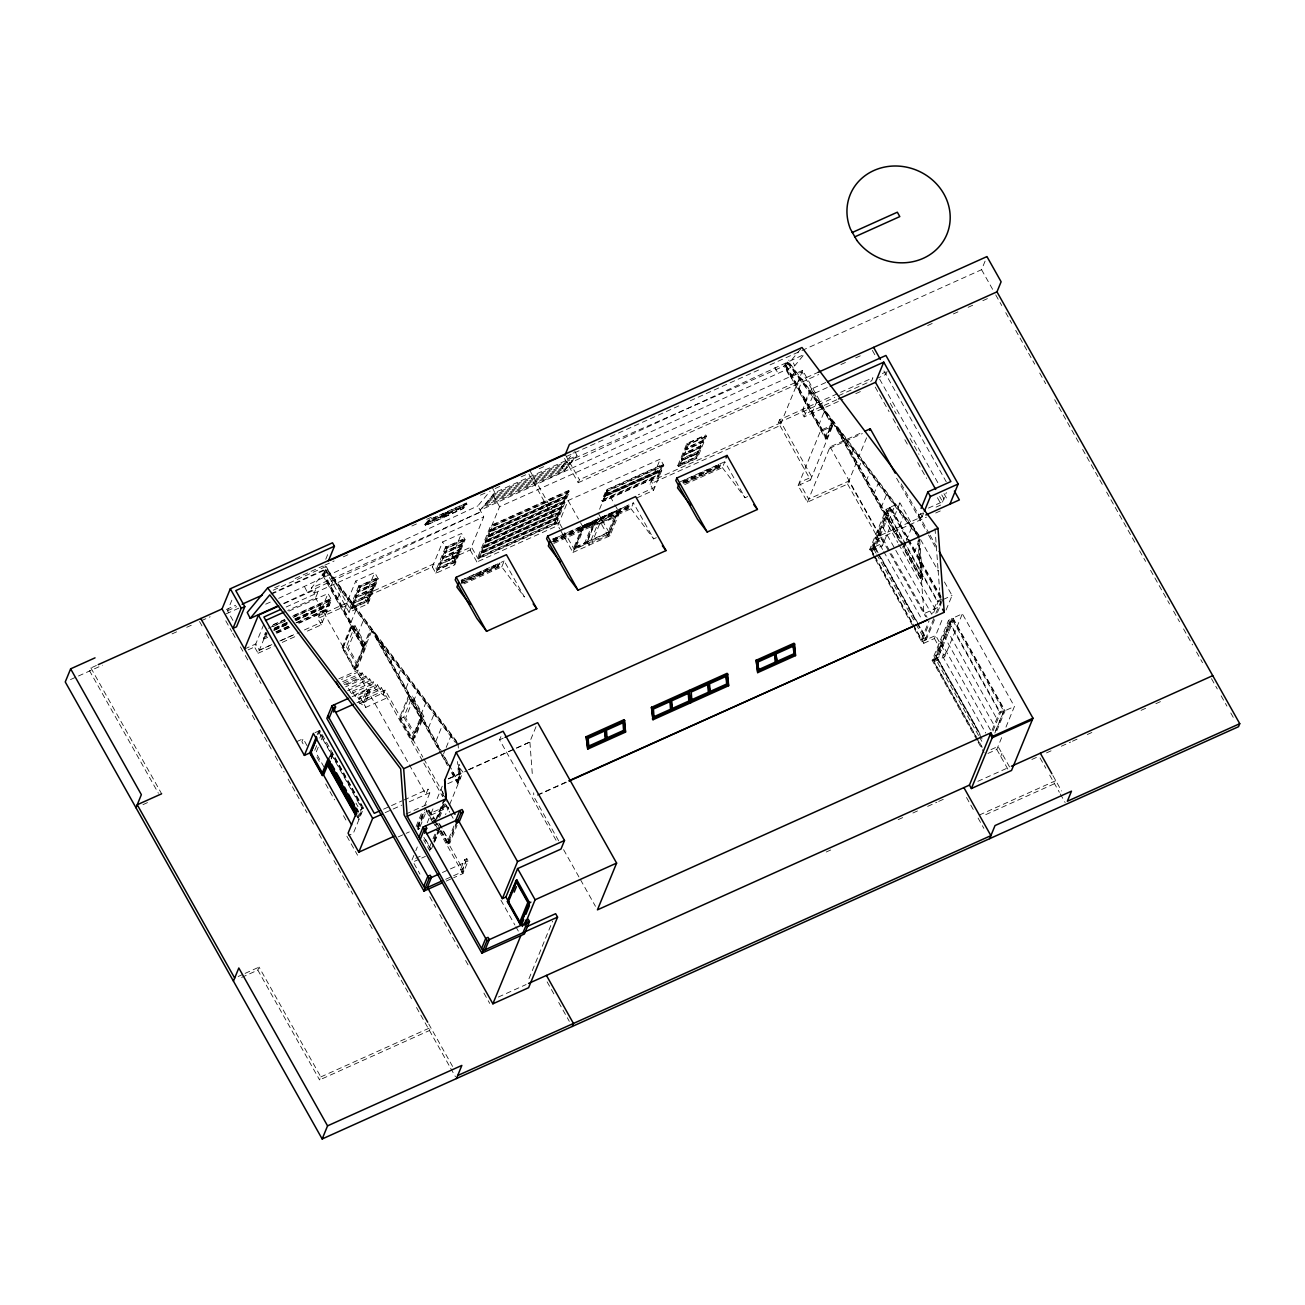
<?xml version="1.0" encoding="UTF-8"?>
<svg xmlns="http://www.w3.org/2000/svg" width="1305" height="1305" viewBox="0 0 1305 1305"><rect width="100%" height="100%" fill="white"/><g stroke="black" fill="none" stroke-linecap="round" stroke-linejoin="round"><path stroke-width="0.75" stroke-dasharray="5 3.75" d="M96.391 665.468L90.893 667.948L89.654 670.966L158.394 793.261M232.926 620.397L227.51 610.773L232.779 597.951M248.129 649.857L254.54 646.97L264.05 623.79M267.639 637.346L263.92 639.01L263.284 637.868L265.486 632.485L266.122 633.626L258.08 653.267L254.54 646.97M266.465 632.468L264.67 636.824L265.306 637.966L267.101 633.61M325.744 559.29L327.995 553.793M456.766 741.485L327.082 569.094L311.291 588.082L314.162 593.204L315.728 589.403L317.653 592.829L315.549 597.951L287.752 610.463M559.078 522.538L478.152 558.948L471.399 546.942L452.492 555.441L456.032 561.737L437.126 570.236L433.586 563.956L365.661 594.509L369.201 600.806L350.295 609.304L326.168 566.403L324.929 569.42L270.119 594.085M330.915 586.385L333.933 579.029M321.291 624.834L317.751 618.537L328.012 593.53L331.552 599.811L321.291 624.834L304.554 632.354M296.023 622.73L325.516 609.451L327.31 605.096L327.947 606.238L296.594 620.348M294.538 619.01L327.718 604.068L329.513 599.713L330.149 600.855L293.282 617.444M298.502 623.04L326.152 610.593L330.899 598.669L291.863 616.237M337.62 598.326L341.437 589.012M295.126 578.523L322.988 565.995L349.055 612.339L367.961 603.84L378.205 578.816L374.682 572.536L355.776 581.035L345.515 606.042L317.751 618.537M344.324 610.251L348.941 598.995M349.055 612.339L359.642 586.157L376.166 578.735L376.819 579.877L368.222 600.822L351.697 608.26L351.045 607.119L367.57 599.68L369.609 594.705L370.261 595.847L353.737 603.285L353.084 602.143L369.609 594.705M351.697 608.26L360.278 587.299L376.819 579.877M307.099 745.775L303.151 738.728L301.912 741.762L304.881 747.031M351.045 622.175L356.461 608.962M342.041 647.655L351.061 625.666L352.219 625.144L343.199 647.133L342.041 647.655L354.699 670.183L355.857 669.661L372.398 629.336L441.775 752.74M342.872 648.275L351.485 627.314L355.009 625.731L366.395 645.991L357.798 666.969L354.275 668.552L342.872 648.275L346.396 646.693L355.009 625.731M367.961 603.84L364.421 597.543L374.682 572.536M353.949 602.779L353.296 601.638L369.821 594.199L371.86 589.224L372.512 590.366L355.988 597.804L355.335 596.662L371.86 589.224M356.183 597.299L355.547 596.157L372.072 588.718L374.062 583.841L374.714 584.999L358.19 592.421L357.537 591.279L374.062 583.841M374.274 583.335L374.927 584.477L358.402 591.915L357.749 590.774L374.274 583.335L376.166 578.735M357.749 634.116L363.965 618.945M317.213 734.666L318.714 730.996L362.431 808.79M318.371 734.144L319.888 730.474L345.727 776.442M314.782 750.277L316.936 745.025M319.807 738.043L321.226 734.536M318.224 747.21L315.957 752.724L324.831 768.498M321.242 739.837L322.759 736.167M354.275 668.552L362.872 647.574L366.395 645.991M363.296 646.562L370.31 629.45L371.468 628.928L327.506 570.497L326.348 571.019L323.053 574.983L363.296 646.562L364.454 646.04L324.211 574.461L327.506 570.497M354.699 670.183L371.468 628.928M343.509 683.184L361.224 675.207L358.337 670.052L357.391 672.369L341.437 679.53M351.355 693.608L372.626 684.032L369.723 678.894L348.451 688.453L351.355 693.608L352.301 691.291L373.573 681.732L376.46 686.87L355.188 696.446L352.301 691.291M361.224 675.207L362.17 672.891L365.074 678.045L345.564 686.822M329.349 757.455L332.367 750.081M329.871 757.177L332.547 752.985L331.03 756.655M355.188 696.446L356.135 694.146L377.406 684.57L380.293 689.725L359.038 699.284L356.135 694.146M331.193 758.303L332.628 754.812M331.193 759.004L332.971 754.649L361.762 805.87M365.074 678.045L365.889 676.055L368.777 681.194L347.505 690.769M359.038 699.284L359.984 696.984L381.239 687.409L422.804 761.321M368.777 681.194L369.723 678.894M383.637 648.455L384.535 646.285M365.906 701.552L370.033 691.471L368.76 689.219L364.633 699.301L365.906 701.552L363.573 702.596L362.301 700.345L366.444 690.263L367.716 692.515L363.573 702.596M372.626 684.032L373.573 681.732M257.835 970.121L259.075 967.103L320.818 1076.919L319.578 1079.936L257.835 970.121L238.668 978.75M376.46 686.87L377.406 684.57M391.092 661.717L392.87 657.377M380.293 689.725L381.239 687.409M432.347 566.974L442.607 541.966L461.513 533.468L465.053 539.748L454.793 564.771L435.886 573.27L432.347 566.974L364.421 597.543M383.197 694.864L385.154 690.068L422.836 757.079M435.886 573.27L446.473 547.089L463.014 539.666L463.65 540.808L455.053 561.754L438.529 569.192L437.893 568.05L454.417 560.612L456.456 555.636L457.093 556.778L440.568 564.217L439.932 563.075L456.456 555.636M438.529 569.192L447.126 548.231L463.65 540.808M398.547 674.979L401.222 668.47M454.793 564.771L451.253 558.475L461.513 533.468M457.207 556.534L456.668 555.131L458.707 550.155L459.344 551.297L442.819 558.736L442.167 557.594L458.707 550.155M443.031 558.23L442.379 557.088L458.903 549.65L460.91 544.772L461.546 545.93L445.021 553.353L444.385 552.211L460.91 544.772M461.122 544.267L461.758 545.408L445.233 552.847L444.597 551.705L461.122 544.267L463.014 539.666M406.002 688.241L409.558 679.562M359.364 813.537L357.586 817.892L358.761 817.37M360.392 811.058L362.757 807.632L358.01 819.556L359.201 819.018L357.26 815.56M412.086 740.555L421.107 718.566L422.265 718.044L413.261 740.033L412.086 740.555L399.428 718.044L408.449 696.054L409.607 695.532L400.276 718.663L411.662 738.924L415.186 737.341L423.799 716.38L412.396 696.103L408.873 697.686L420.275 717.962L411.662 738.924M348.076 780.618L363.606 808.268L353.345 833.275L348.484 835.461M451.253 558.475L470.159 549.96L483.715 516.927L477.842 505.9L490.125 491.104M400.276 718.663L403.8 717.081L412.396 696.103M480.289 573.401L479.555 575.195L462.443 582.895L461.791 581.753L462.525 579.958L479.653 572.259L480.746 574.657L497.874 566.957L498.608 565.163L497.955 564.021L480.844 571.721L480.11 573.515M461.04 583.955L462.198 581.133L500.011 564.119L499.358 562.977L498.2 565.799L462.198 581.997M413.457 701.503L417.91 690.655M462.443 582.895L462.525 579.958M568.768 490.419L490.745 525.524L477.516 557.806L555.538 522.701L568.768 490.419L569.42 491.577L556.175 523.843L555.538 522.701M470.159 549.96L476.912 561.982L499.587 506.699L789.884 376.77L783.897 366.118L788.905 360.098M556.354 518.362L554.56 522.718L478.902 556.762L479.539 557.904L481.333 553.548L556.99 519.521L556.354 518.362L480.68 552.407L481.333 553.548M558.556 512.996L556.778 517.351L481.105 551.379L481.757 552.537L483.535 548.182L559.209 514.137L558.556 512.996L482.899 547.023L483.535 548.182M560.759 507.612L558.98 511.968L483.307 546.012L483.959 547.154L485.737 542.798L561.411 508.754L560.759 507.612L485.101 541.657L485.737 542.798M562.977 502.229L561.183 506.585L485.525 540.629L486.161 541.771L487.956 537.415L563.613 503.371L562.977 502.229L487.303 536.273L487.956 537.415M565.179 496.846L563.385 501.202L487.727 535.246L488.364 536.388L490.158 532.032L565.815 497.988L565.179 496.846L489.505 530.89L490.158 532.032M567.381 491.463L565.603 495.818L489.93 529.863L490.582 531.005L492.36 526.649L568.034 492.621L567.381 491.463L491.724 525.507L492.36 526.649M420.911 714.765L426.262 701.747M479.653 572.259L479.555 575.195M480.746 574.657L480.844 571.721M428.366 728.027L434.598 712.856M497.955 564.021L497.874 566.957M462.835 583.139L498.853 566.941L500.011 564.119M501.756 566.876L504.17 560.987L524.431 597.021L501.756 566.876L464.042 583.841M435.821 741.289L442.95 723.949M424.565 805.74L429.965 792.592L428.024 789.166L425.919 794.288L315.549 597.951M445.462 749.233L443.292 754.551L458.202 781.075L457.027 781.597L452.085 772.805M446.196 747.455L451.285 735.041M416.083 826.408L421.482 813.26M417.029 827.011L422.102 814.646M417.91 826.62L425.087 809.116M417.894 827.582L423.848 813.048M417.192 828.381L418.53 827.778L424.99 812.02M420.112 826.587L426.817 810.226M412.005 859.962L415.055 852.54M415.806 850.681L417.339 846.978M427.224 822.851L430.275 815.429L448.577 807.191L445.543 814.614M435.87 821.073L431.286 812.933L433.488 807.583M437.142 798.66L442.265 786.165M479.539 557.904L555.212 523.86L556.99 519.521M481.757 552.537L557.414 518.493L559.209 514.137M483.959 547.154L559.617 513.11L561.411 508.754M486.161 541.771L561.835 507.727L563.613 503.371M488.364 536.388L564.037 502.343L565.815 497.988M490.582 531.005L566.24 496.977L568.034 492.621M435.707 819.719L443.667 800.308L450.486 812.428M436.588 819.328L444.483 800.079M438.056 816.653L444.026 802.118L449.719 812.248M637.068 497.809L653.528 490.403L663.788 465.379L660.248 459.099L568.099 500.549L557.839 525.572L476.912 561.982M438.643 816.979L445.821 799.476M439.54 817.468L446.245 801.123M553.206 540.629L590.007 524.039L589.371 522.897L572.259 530.597L570.97 534.071L553.842 541.771L553.206 540.629L553.94 538.835L571.052 531.135L572.161 533.533L589.273 525.833L590.774 521.853L590.251 525.817L589.615 524.675M629.222 505.981L553.614 540.009L552.455 542.815L628.064 508.803L629.222 505.981L628.57 504.839L627.085 508.82L609.973 516.519L608.864 514.121L591.752 521.821L591.018 523.615L591.654 524.773L608.766 517.057L610.055 513.583L627.183 505.883L627.819 507.025L591.018 523.615M553.842 541.771L553.94 538.835M602.992 440.013L564.021 457.549L578.18 482.736L579.42 479.718L818.088 372.333M429.28 847.842L432.265 840.583M433.015 838.756L436.735 829.67M457.027 781.597L458.74 777.437L457.549 761.549M434.027 838.936L437.648 830.111M458.202 781.075L459.898 776.915L459.05 765.513M433.733 841.399L438.953 828.675M451.514 772.658L457.451 783.228L459.425 778.449L458.12 761.043M433.358 844.302L430.324 851.725L423.685 839.914M434.125 842.443L440.976 825.739M459.866 768.27L462.965 772.12L449.605 804.696L431.286 812.933M434.777 841.546L438.366 832.786M571.052 531.135L570.97 534.071M572.161 533.533L572.259 530.597M440.568 830.551L447.224 842.361L455.412 822.378M440.372 831.057L447.648 843.992L456.326 822.819M448.529 843.601L457.142 822.59M447.648 843.992L449.866 842.997L457.044 825.494M574.95 547.235L583.547 526.274L593.367 521.853L594.003 522.995L584.183 527.416L575.587 548.377L574.95 547.235L584.771 542.815L593.367 521.853M560.677 530.613L572.96 552.455L583.221 527.432L579.436 520.711M556.044 840.257L499.57 739.821L500.99 736.379M589.371 522.897L589.273 525.833M591.654 524.773L591.752 521.821M601.882 500.582L658.731 475.004L659.384 476.146L602.519 501.724L601.882 500.582L606.287 489.832L663.152 464.237L658.405 476.162L603.905 500.68L603.269 499.538L605.047 495.182L659.547 470.665L660.2 471.806L605.699 496.324L603.905 500.68M605.471 494.155L607.265 489.799L661.749 465.281L662.402 466.423L607.902 490.957L606.124 495.296L605.471 494.155L659.971 469.637L661.749 465.281M575.587 548.377L585.407 543.957L594.754 520.809L595.406 521.951L586.385 543.94L585.733 542.798M599.566 509.227L607.086 490.908L613.839 502.914M618.57 514.806L597.641 524.235L589.044 545.196L587.12 541.787L595.716 520.826L616.645 511.397L618.57 514.806L609.973 535.784L572.96 552.455M464.515 859.767L465.771 862.018L461.644 872.099L460.371 869.848L464.515 859.767L466.831 858.723L468.103 860.974L462.949 873.551L453.667 877.727M466.831 858.723L462.704 868.804L460.371 869.848M608.864 514.121L608.766 517.057M609.973 516.519L610.055 513.583M587.12 541.787L608.048 532.375L616.645 511.397M468.528 769.624L529.716 742.088L536.225 726.2M627.183 505.883L627.085 508.82M553.793 543.467L630.984 508.738L633.398 502.849L653.658 538.883L656.317 537.693M653.528 490.403L650.004 484.106L660.248 459.099M603.269 499.538L657.769 475.02L659.547 470.665M677.817 465.477L686.838 443.488L705.728 434.989L706.38 436.131L697.359 458.12L678.453 466.619L677.817 465.477L696.723 456.962L697.359 458.12M678.453 466.619L687.817 443.472L704.341 436.033L704.977 437.175L688.453 444.614L679.856 465.575L679.22 464.417L695.744 456.995L697.784 452.019L698.42 453.161L681.895 460.6L681.259 459.458L697.784 452.019M697.996 451.497L698.632 452.656L682.107 460.078L681.471 458.936L697.996 451.497L700.035 446.538L700.671 447.68L684.146 455.119L683.51 453.961L700.035 446.538M700.247 446.016L700.883 447.158L684.358 454.597L683.706 453.455L700.247 446.016L702.237 441.155L702.873 442.297L686.348 449.736L685.712 448.594L702.237 441.155M702.449 440.633L703.085 441.791L686.561 449.214L685.924 448.072L702.449 440.633L704.341 436.033M679.856 465.575L696.381 458.137L705.728 434.989M700.916 474.139L700.279 472.997L700.181 475.934L683.07 483.633M700.181 475.934L701.47 472.459L718.582 464.759L719.234 465.901L718.5 467.696L701.389 475.395L700.736 474.253M701.389 475.395L701.47 472.459M718.582 464.759L718.5 467.696M682.825 482.736L718.827 466.538L719.985 463.715L720.637 464.857L719.479 467.679L683.461 483.878M684.685 484.595L722.383 467.614L724.813 461.725L745.057 497.76L747.716 496.569M528.965 978.717L552.586 921.134M791.744 377.765L794.125 371.99M866.569 437.811L847.598 484.073L807.42 502.148L798.105 485.558L810.503 479.979L778.351 422.771L779.591 419.753L872.931 377.765L871.691 380.783L836.652 396.557M810.503 479.979L833.177 424.696L802.64 370.359L779.966 425.642L650.004 484.106M798.464 389.706L801.629 381.974M805.169 401.63L809.133 391.957M825.722 382.544L811.123 389.118L801.613 412.315L804.174 416.866L842.9 399.444M804.174 416.866L813.684 393.67L828.43 387.03M811.873 413.555L816.636 401.94M818.578 425.495L824.14 411.907M798.105 485.558L820.78 430.275L833.177 424.696M825.282 437.42L831.66 421.89L832.818 421.368L788.856 362.937L787.698 363.459L785.316 366.314L825.282 437.42L826.44 436.898L832.818 421.368M919.324 535.539L788.432 361.534L784.387 365.531L825.706 439.051L832.574 422.298L833.748 421.776L902.669 544.364M825.706 439.051L826.881 438.529L833.748 421.776M807.42 502.148L830.094 446.865L862.964 432.069M843.829 441.416L844.71 439.247M851.284 454.678L853.062 450.339M887.106 371.387L885.867 374.405L877.988 377.944M858.739 467.94L861.398 461.432M866.194 481.202L869.75 472.524M873.649 494.465L878.086 483.633M881.103 507.727L886.438 494.725M770.015 364.878L981.572 269.695L986.955 256.579M874.742 558.23L869.75 549.34L886.128 509.374L890.728 507.302L907.725 537.513M873.779 555.017L870.794 549.731L886.568 511.283L891.168 509.211L941.721 599.125L935.718 613.774M873.649 554.119L871.691 550.628L889.325 507.645L899.961 502.849L919.617 537.823M873.061 547.839L889.455 507.873M869.75 549.34L874.35 547.268L890.728 507.302M870.794 549.731L875.394 547.66L891.168 509.211M888.558 520.989L894.79 505.818M871.691 550.628L882.327 545.849L899.961 502.849M896.013 534.251L903.125 516.911M905.654 542.195L903.468 547.513L920.71 578.18L921.868 577.658L918.736 535.572L837.533 427.632L836.375 428.154L901.608 544.201M906.371 540.417L911.477 528.003M923.646 512.979L920.906 519.684L918.329 515.1L919.568 512.082L922.146 516.65L879.619 535.784L878.379 538.818L926.452 517.188M910.923 560.775L918.1 543.272M936.06 507.123L941.378 504.741L946.37 492.54M874.758 556.778L921.346 639.646L929.062 620.854M941.721 599.125L937.121 601.197L931.737 614.296L881.201 524.382M875.737 560.008L921.705 641.75L929.144 623.594M933.613 612.698L938.083 601.784L941.411 600.3L908.003 540.857M912.962 624.051L923.777 643.283L934.951 615.601M934.494 619.696L926.305 639.678L917.301 623.692M937.479 612.437L942.683 599.729M923.777 643.283L934.413 638.504L943.107 617.314M946.092 610.039L952.046 595.504L944.184 581.524M977.086 740.278L932.129 660.297L948.523 620.332L953.107 618.26L1005.062 710.687L996.123 732.48M975.797 736.509L933.173 660.689L948.947 622.24L953.547 620.169L1004.1 710.083L995.095 732.056M982.225 747.259L934.07 661.586L951.704 618.603L962.34 613.807L1014.425 706.478L1005.486 728.272M935.44 658.813L951.834 618.847M932.129 660.297L936.729 658.226L953.107 618.26M933.173 660.689L937.773 658.617L953.547 620.169M934.07 661.586L944.706 656.807L962.34 613.807M992.11 730.18L999.5 712.155L1004.1 710.083M993.023 730.914L1000.478 712.758L1014.425 706.478M994.85 733.051L1003.79 711.258L951.704 618.603M987.934 753.442L996.792 749.462L1001.767 737.358M1000.723 756.443L1001.963 753.425M322.123 574.2L323.281 573.678L364.878 647.672L363.72 648.194L322.123 574.2L325.924 569.616L456.815 743.622M424.875 524.431L428.513 520.043L466.325 503.029L466.929 504.236L463.291 508.624L425.479 525.638L424.875 524.431L462.688 507.417L466.325 503.029M426.507 523.37L429.263 520.043L446.392 512.343L446.995 513.55L444.238 516.862L427.11 524.561L426.507 523.37L443.618 515.654L446.392 512.343M425.479 525.638L429.133 521.25L466.929 504.236M427.11 524.561L429.883 521.25L446.995 513.55M444.826 515.116L447.582 511.805L464.694 504.105L465.298 505.312L462.541 508.624L445.429 516.323L444.826 515.116L461.937 507.417L464.694 504.105M445.429 516.323L448.186 513.012L465.298 505.312M574.787 451.171L577.022 455.592L494.823 492.572L480.077 510.304L794.761 365.726L804.108 354.487L561.868 466.717L564.103 471.138L481.904 508.118M561.868 466.717L573.499 452.721M564.103 471.138L577.022 455.592M785.316 366.314L788.856 362.937M800.699 349.055L791.76 359.805L794.761 365.726M278.65 598.343L477.842 505.9M283.495 603.432L480.827 511.821L311.291 588.082M70.486 679.595L102.475 665.207M172.064 633.887L177.562 631.424M186.713 627.297L192.21 624.834M201.296 620.74L210.17 616.759M226.369 609.468L235.667 605.275M274.686 587.723L280.265 585.211M324.847 565.163L334.113 560.987M343.362 556.827L348.924 554.331M411.891 525.997L417.453 523.501M426.702 519.325L432.265 516.829M480.419 495.166L485.966 492.67M495.231 488.494L500.794 485.998M521.168 476.831L528.574 473.503L559.731 528.933M539.21 468.723L544.528 466.325M610.414 436.686L679.073 405.79M690.215 400.782L758.874 369.886M227.51 610.773L236.645 606.678M273.185 590.235L326.168 566.403M226.271 613.807L239.06 608.048M271.636 594.052L327.082 569.094M493.143 494.595L575.342 457.615M491.447 496.618L573.662 459.637M489.767 498.657L571.965 461.66M323.053 574.983L324.211 574.461M488.086 500.68L570.285 463.699M486.537 502.539L568.735 465.559M484.987 504.399L567.186 467.418M265.714 604.166L271.261 601.67M483.437 506.258L565.652 469.278M284.311 603.546L315.728 589.403M802.64 370.359L790.226 375.938L789.607 377.455L802.004 371.86L832.557 426.197L820.16 431.776M314.162 593.204L483.715 516.927M286.138 607.021L317.653 592.829M288.96 611.083L328.012 593.53M578.18 482.736L818.708 374.519M840.909 364.535L846.456 362.04M855.705 357.88L861.251 355.384M927.61 325.532L933.124 323.053M953.384 313.934L958.914 311.455M968.114 307.311L973.644 304.815M982.844 300.672L988.374 298.193M273.267 624.606L284.425 619.581M569.42 491.577L491.398 526.682L490.745 525.524M272.354 625.438L285.257 619.63M292.63 616.303L329.513 599.713M268.341 628.26L285.061 620.723M294.359 616.547L331.552 599.811M378.205 578.816L359.315 587.332L355.776 581.035M465.053 539.748L446.147 548.263L442.607 541.966M272.99 626.579L285.893 620.772M274.246 628.129L287.165 622.322M274.784 628.309L287.801 622.452M295.224 619.108L328.697 604.052L329.333 605.194L295.876 620.25M273.838 629.157L286.741 623.35M295.958 619.19L327.31 605.096M274.898 629.271L287.801 623.464M295.175 620.152L328.371 605.21L327.718 604.068M273.561 630.282L286.578 624.426M274.474 630.299L287.377 624.491M706.38 436.131L687.474 444.63L686.838 443.488M275.73 631.848L288.633 626.041M263.284 637.868L267.003 636.204M276.285 632.012L289.302 626.155M296.741 622.811L326.495 609.435L327.131 610.577L299.237 623.121M276.383 632.99L291.129 626.351M276.937 633.153L289.955 627.297M356.086 597.543L372.708 589.86L372.072 588.718M442.917 558.475L459.556 550.792L458.903 549.65M244.557 648.993L255.78 643.952L259.32 650.233L272.027 644.523M346.755 603.024L318.991 615.503L322.531 621.8L303.935 630.168M456.668 555.131L440.144 562.569L440.78 563.711M353.834 603.041L370.473 595.341L369.821 594.199M440.666 563.972L457.305 556.273M684.244 454.858L700.785 447.419M663.788 465.379L606.923 490.974L606.287 489.832M259.32 650.233L272.337 644.393M279.759 641.032L294.636 634.344M682.009 460.339L698.534 452.9L697.881 451.758M606.124 495.296L660.607 470.779L659.971 469.637M258.08 653.267L274.8 645.73M282.239 642.386L297.116 635.698M882.376 373.507L885.524 372.088M778.351 422.771L834.808 397.373M781.206 422.608L651.244 481.088L654.767 487.369L638.308 494.774M836.766 399.738L805.413 413.848L802.852 409.281M855.803 393.637L861.333 391.157M461.073 580.382L504.17 560.987M552.537 539.242L633.398 502.849M679.905 481.92L724.813 461.725M683.168 480.697L700.279 472.997M682.825 481.871L720.637 464.857M461.791 581.753L498.608 565.163M683.804 481.855L719.234 465.901M551.803 541.673L627.428 507.661L628.064 508.803M372.398 629.336L371.24 629.858L440.617 753.262M439.247 749.967L375.024 635.714L376.183 635.192L457.386 743.132M829.474 448.365L862.344 433.586M338.843 678.828L358.337 670.052M342.677 681.667L362.17 672.891M344.324 684.685L360.278 677.507L387.096 697.832L365.824 707.392L357.945 701.421M346.396 684.815L365.889 676.055M352.171 696.691L368.76 689.219M367.716 692.515L370.033 691.471M356.95 702.759L385.154 690.068M359.267 703.754L384.143 692.564M142.963 804.647L148.199 802.298M315.011 732.66L319.888 730.474M296.643 741.664L303.151 738.728M320.296 732.105L319.138 732.627L330.54 752.903L331.698 752.381M399.428 718.044L400.602 717.522M332.971 754.649L331.796 755.187L361.583 808.154M420.275 717.962L423.799 716.38M928.442 508.085L942.618 501.707L939.649 496.438M918.329 515.1L923.646 512.718M935.718 513.012L941.264 510.516M499.57 739.821L503.208 738.19M360.359 809.72L363.606 808.268M360.229 814.173L361.403 813.635M448.316 778.726L462.965 772.12M448.561 778.971L467.043 770.651M468.903 769.82L529.716 742.088M383.54 809.182L402.07 800.846M403.93 799.998L428.024 789.166M458.74 777.437L459.898 776.915M447.762 783.701L460.583 777.927L459.572 764.387M385.138 812.64L401.826 805.12M409.248 801.792L429.965 792.592M457.451 783.228L458.626 782.706L451.677 770.358M919.634 539.569L922.635 579.893L921.477 580.415L902.489 546.665M405.969 814.01L426.392 804.81M398.204 836.913L409.297 831.921M419.362 828.398L417.828 829.507L419.15 828.903L418.53 827.778M943.189 599.501L952.046 595.504M537.497 794.924L567.186 781.565M537.709 795.185L567.398 781.826M430.552 849.163L429.215 849.767L430.764 848.658L424.109 836.848M447.224 842.361L449.442 841.366L438.04 821.106M447.011 842.867L449.23 841.872M415.675 858.315L422.999 855.02M414.419 861.333L419.916 858.869M421.743 858.038L425.414 856.39M921.346 639.646L925.946 637.574L920.009 627.004M921.705 641.75L935.652 635.47L945.946 653.772L935.31 658.568L978.554 735.482M442.444 872.507L468.103 860.974M445.641 879.309L463.96 871.055L436.506 822.199M446.228 881.071L451.807 878.559M238.163 976.515L243.382 974.15M245.128 973.367L259.075 967.103M990.952 749.625L998.031 746.444L1009.63 767.046L976.695 781.842M320.818 1076.919L430.683 1027.475L429.443 1030.51L319.578 1079.936M498.347 997.053L526.094 984.557M826.196 852.018L831.742 849.522M898.15 819.638L903.68 817.158M912.896 813.015L918.426 810.519M927.643 806.376L936.843 802.232M938.687 801.4L944.216 798.921M1031.863 759.477L1037.279 757.047M1046.512 752.903L1052.058 750.391M1061.34 746.232L1070.606 742.056M1072.465 741.224L1078.028 738.712M1087.293 734.552L1092.856 732.04M1141.059 710.36L1146.606 707.865M1155.887 703.689L1161.45 701.193M979.321 815.054L1055.761 780.667L1054.522 783.685L983.546 815.625M281.113 640.445L299.285 632.289M574.999 458.039L783.897 366.118M442.901 794.582L446 798.448M787.274 362.056L916.942 534.446M787.698 363.459L831.66 421.89M836.375 428.154L917.562 536.094L920.71 578.18M722.383 467.614L745.057 497.76M630.984 508.738L653.658 538.883M326.348 571.019L370.31 629.45M375.024 635.714L455.005 742.056M981.572 269.695L992.909 289.841M995.731 294.881L1001.734 305.533M1005.731 312.645L1011.718 323.314M1015.714 330.41L1034.702 364.177M1039.694 373.051L1045.68 383.719M1054.668 399.705L1078.648 442.346M1082.644 449.458L1102.627 484.987M1106.607 492.099L1135.578 543.63M1139.575 550.743L1145.578 561.395M1150.57 570.285L1169.541 604.036M1173.538 611.148L1179.541 621.8M1183.537 628.912L1192.525 644.898M1196.522 652.011L1202.509 662.679M1211.497 678.665L1217.288 688.958M1221.137 695.826L1226.928 706.119M1230.794 712.987L1233.682 718.125M872.36 350.393L876.226 357.244M883.942 370.979L946.239 481.806M879.635 379.151L938.034 483.029M943.972 493.6L947.936 500.647M890.271 403.31L896.209 413.881M910.074 438.529L918.981 454.368M941.737 494.856L945.701 501.903M875.231 387.096L889.064 411.679M893.012 418.709L900.907 432.754M904.854 439.769L908.802 446.799M917.676 462.606L926.566 478.397M937.43 497.711L941.378 504.741M901.217 483.829L929.16 533.549M930.155 535.311L936.142 545.979M896.6 478.234L927.545 533.272M928.54 535.05L936.533 549.258M920.596 539.569L938.279 571.035M1052.874 775.513L1061.552 790.961M1040.052 757.944L1045.843 768.237M1049.693 775.105L1059.35 792.266M1060.312 793.978L1065.141 802.559M908.72 539.291L941.688 597.951M889.325 507.645L907.448 539.879M886.128 509.374L938.083 601.784M948.523 620.332L1000.478 712.758M886.568 511.283L937.121 601.197M948.947 622.24L999.5 712.155M837.533 427.632L921.868 577.658M903.664 546.143L922.635 579.893M832.574 422.298L901.494 544.886M883.877 517.824L897.758 542.521M898.754 544.283L934.429 607.755M946.256 628.798L996.808 718.712M811.123 389.118L813.684 393.67M943.58 635.339L994.133 725.254M786.475 365.792L826.44 436.898M785.545 365.009L826.881 438.529M878.51 530.939L927.072 617.33M940.889 641.897L990.446 730.05M830.094 446.865L889.015 551.656M890.01 553.434L925.685 616.776M847.598 484.073L882.327 545.849M934.413 638.504L944.706 656.807M996.792 749.462L1008.374 770.048M875.818 537.481L882.767 549.829M883.746 551.591L921.412 618.586M938.197 648.438L985.781 733.067M875.394 547.66L877.384 551.183M881.348 558.23L919.014 625.242M937.773 658.617L980.398 734.438M873.127 544.038L878.086 552.847M879.081 554.609L916.746 621.604M917.741 623.382L923.679 633.953M935.522 654.996L980.12 734.34M874.35 547.268L877.335 552.602M878.347 554.38L916.306 621.914M936.729 658.226L983.676 741.762M876.063 553.173L872.931 547.594L883.567 542.815L848.837 481.039L808.66 499.114L799.345 482.524L811.743 476.945L779.591 419.753M876.862 554.592L915.197 622.779M916.028 624.263L925.017 640.266M979.403 736.999L983.464 744.225M874.644 555.865L911.983 622.306M976.793 738.271L981.752 747.08M978.081 742.056L984.084 752.708M966.499 797.486L974.215 811.221M978.081 818.072L983.872 828.381M718.827 466.538L719.479 467.679M695.744 456.995L696.381 458.137M687.817 443.472L688.453 444.614M657.769 475.02L658.405 476.162M607.265 489.799L607.902 490.957M614.802 504.627L618.652 511.495L608.391 536.502L597.788 517.628M605.047 495.182L605.699 496.324M565.261 454.531L579.42 479.718M598.065 512.881L609.647 533.484L574.2 549.421L564.755 532.619M608.048 532.375L609.973 535.784M595.716 520.826L597.641 524.235M583.547 526.274L584.183 527.416M565.603 495.818L566.24 496.977M568.099 500.549L578.49 519.031M563.385 501.202L564.037 502.343M584.771 542.815L585.407 543.957M561.183 506.585L561.835 507.727M558.98 511.968L559.617 513.11M556.778 517.351L557.414 518.493M529.814 470.469L563.809 530.939M554.56 522.718L555.212 523.86M552.961 538.867L553.614 540.009M492.931 494.856L499.587 506.699M498.2 565.799L498.853 566.941M454.417 560.612L455.053 561.754M446.473 547.089L447.126 548.231M461.546 579.991L462.198 581.133M558.654 840.828L533.778 796.588L533.696 792.82M563.613 849.686L579.534 877.988M580.529 879.766L595.455 906.306M369.723 594.46L370.359 595.602M367.57 599.68L368.222 600.822M359.642 586.157L360.278 587.299M376.183 635.192L441.416 751.24M442.77 754.502L450.698 768.596M440.242 751.713L448.137 765.774M441.596 755.024L447.55 765.595M403.8 717.081L415.186 737.341M351.485 627.314L362.872 647.574M423.831 758.841L443.651 794.109M547.121 981.866L554.837 995.601M558.703 1002.452L569.306 1021.326M423.782 763.099L442.623 796.605M500.908 900.14L514.871 924.968M515.867 926.729L518.852 932.047M450.665 813.928L453.52 819.002M325.516 609.451L326.152 610.593M346.396 646.693L357.798 666.969M438.79 823.292L449.866 842.997M429.084 810.242L433.961 818.904M434.924 820.633L439.622 828.854M428.513 810.095L433.26 818.545M434.206 820.225L439.426 829.36M427.828 810.666L434.647 822.786M435.218 824.238L438.186 829.523M439.181 831.285L462.949 873.551M424.99 807.599L431.808 819.719M432.787 821.449L435.707 826.652M426.295 811.09L434.842 826.293M359.984 696.984L365.824 707.392M423.897 837.353L431.188 850.289M413.995 863.502L419.982 874.154M429.72 896.714L435.707 907.367M439.703 914.462L458.675 948.197M465.591 960.496L468.479 965.651M483.91 993.105L489.701 1003.398M356.004 803.146L357.994 806.686M316.919 757.079L320.704 763.849M325.646 783.995L334.553 799.835M343.46 815.674L347.424 822.721M225.765 620.821L231.735 631.441M232.698 633.153L236.564 640.005M240.414 646.872L243.317 652.027M245.275 655.518L248.227 660.77M255.111 673.005L261 683.494M269.858 699.219L272.794 704.472M346.853 836.195L357.554 855.215M428.693 1023.936L452.884 1066.952M199.535 621.539L202.52 626.84M206.5 633.936L225.406 667.573M229.386 674.652L248.309 708.289M252.289 715.368L256.269 722.448M260.25 729.528L271.195 749.005M275.176 756.084L284.131 772.022M288.111 779.101L307.018 812.738M311.014 819.834L314.994 826.913M318.975 833.993L329.92 853.47M333.901 860.55L352.807 894.186M357.782 903.044L365.743 917.203M369.723 924.283L373.719 931.362M377.7 938.442L388.645 957.919M392.626 964.999L411.532 998.635M416.507 1007.493L449.703 1066.544M450.665 1068.257L455.494 1076.837M90.893 667.948L161.641 793.783M774.925 367.374L777.927 373.295M492.589 488.152L494.823 492.572M462.688 507.417L463.291 508.624M461.937 507.417L462.541 508.624M447.582 511.805L448.186 513.012M443.618 515.654L444.238 516.862M429.263 520.043L429.883 521.25M428.513 520.043L429.133 521.25M304.538 586.695L307.523 592.617M935 528.492L937.969 568.295M938.116 570.285L939.6 590.203M939.747 592.193L940.791 606.124L923.956 613.693L918.459 540.042M529.928 742.366L532.489 776.671M457.99 743.1L458.414 748.907M442.64 791.222L443.096 797.306M358.663 586.173L349.642 608.163L368.548 599.664L377.569 577.675L358.663 586.173M355.857 628.994L348.305 647.411L357.162 663.168L364.715 644.768L355.857 628.994M445.511 547.105L436.49 569.094L455.396 560.595L464.401 538.606L445.511 547.105M413.245 699.382L405.692 717.783L414.566 733.557L422.102 715.14L413.245 699.382M582.568 526.29L573.548 548.279L609.011 532.358L618.032 510.369L582.568 526.29M599.55 524.202L591.997 542.619L608.277 535.295L615.83 516.878L599.55 524.202M566.566 495.802L488.543 530.907L489.179 532.049L567.218 496.944L566.566 495.802M564.364 501.185L486.341 536.29L486.977 537.432L565 502.327L564.364 501.185M562.161 506.568L484.122 541.673L484.775 542.815L562.798 507.71L562.161 506.568M559.943 511.952L481.92 547.056L482.556 548.198L560.595 513.093L559.943 511.952M660.95 469.621L604.085 495.199L604.721 496.34L661.586 470.762L660.95 469.621M557.741 517.318L479.718 552.423L480.354 553.581L558.393 518.476L557.741 517.318"/><path stroke-width="1.5" d="M95.037 657.851L70.633 668.845L65.25 681.944L322.172 1138.971L1238.51 726.706L1239.75 723.688L996.971 291.847L1001.114 281.766L986.955 256.579L569.388 444.45L565.261 454.531L329.79 560.465M135.997 807.779L141.364 794.663L70.633 668.845M98.218 664.653L222.046 608.946L230.316 588.767L332.514 542.798L334.439 546.224L328.42 560.889M244.802 606.646L241.246 608.244L232.975 628.406L236.531 626.808L244.802 606.646L235.781 590.61L334.439 546.224M244.557 648.993L258.423 615.177L278.764 606.042M222.046 608.946L304.359 755.383L313.379 733.394L357.113 811.188L348.092 833.177L358.793 852.181L393.914 836.391M316.463 736.493L309.693 752.985L322.368 775.496L323.526 774.974L329.578 760.554M304.359 755.383L310.867 752.463L316.12 739.641M323.102 773.343L321.927 773.865L310.541 753.605L316.985 737.88M348.598 698.289L331.992 705.76L326.837 718.337L423.962 891.087L442.525 882.735M329.121 718.093L333.264 708.011L335.581 706.967L334.325 704.716M333.525 712.008L335.581 706.967M233.432 981.099L238.815 968L327.555 1125.856L322.172 1138.971M321.927 773.865L328.387 758.14M322.368 775.496L329.154 758.906M355.596 814.369L327.8 764.909L330.165 761.484M456.212 577.283L455.184 579.812L476.88 618.423L486.586 631.31L536.795 608.717L506.422 554.69L456.212 577.283L486.586 631.31M458.675 582.666L456.864 587.087L469.996 604.525M358.793 852.181L372.659 818.382L381.892 814.222M418.97 837.141L423.097 827.06L462.084 809.524L463.357 811.775L459.229 821.856L456.897 822.9L455.624 820.649L459.768 810.568L461.04 812.819L456.897 822.9M420.226 839.392L424.37 829.311L426.702 828.267L425.43 826.016M455.021 814.385L446 798.448L444.646 780.374L456.13 752.365L503.094 731.24L564.51 840.485L560.987 849.066L517.579 868.592L505.916 897.024L502.376 898.607L458.936 821.367M424.631 833.308L426.702 828.267M547.627 536.159L546.583 538.688L568.295 577.283L578.001 590.186L666.007 550.596L635.633 496.569L547.627 536.159L578.001 590.186M550.09 541.542L548.279 545.947L560.204 561.819M423.717 886.34L427.844 876.259L430.177 875.215L431.433 877.466L427.306 887.547M423.962 891.087L429.117 878.51L438.774 874.171M481.578 948.507L485.705 938.426L488.037 937.365L489.293 939.616L485.166 949.714M502.376 898.607L517.547 861.61L564.51 840.485M569.257 780.994L944.249 612.273L938.001 528.329L801.988 347.522L267.656 587.903L247.232 612.485L250.234 618.391L269.776 594.884L400.684 768.89L404.11 814.842L481.855 953.139L486.977 940.677L529.504 921.542L528.248 919.291L525.915 920.335L523.843 925.375M676.838 478.022L675.811 480.55L697.506 519.162L707.212 532.049L757.422 509.456L727.048 455.445L676.838 478.022L707.212 532.049M523.697 919.634L522.261 923.141L520.059 924.136L507.4 901.625L516.079 880.435L516.959 880.043L529.553 902.734L530.89 902.13M679.301 483.405L677.491 487.825L690.622 505.263M516.959 880.043L507.4 901.625M508.232 902.244L516.437 882.245L527.824 902.522L519.618 922.505L508.232 902.244L509.113 901.837L508.02 902.75M514.17 892.163L516.405 886.699M456.456 1078.55L461.84 1065.435L327.555 1125.856M520.059 924.136L529.618 902.554L520.94 923.744M525.85 914.381L529.455 905.637M524.904 924.641L535.099 899.765L616.613 863.094L537.676 722.676L505.019 737.374M427.975 888.362L492.882 1003.806L520.842 935.603M523.044 932.667L527.187 922.586L525.915 920.335M529.504 921.542L524.398 934.005L481.855 953.139M726.02 457.957L727.048 455.445M527.024 926.583L555.636 913.696L557.561 917.138L528.607 987.722L492.882 1003.806M616.613 863.094L597.445 909.846L990.87 732.839L992.811 736.265L971.377 788.53L969.436 785.104L990.87 732.839M572.21 1026.48L573.45 1023.446L546.436 975.406M838.609 398.906L875.492 382.316L883.762 362.154L950.888 481.545L927.855 491.903L921.085 508.412M869.652 430.291L870.272 428.79L895.23 473.177M924.397 511.152L930.416 496.487L958.18 483.992L885.932 355.466L827.549 381.729M949.91 504.17L958.18 483.992M939.143 551.297L1032.973 718.207L1011.538 770.456L971.377 788.53M989.663 838.675L995.03 825.559L1071.47 791.173L1067.343 801.254L1239.75 723.688M852.132 232.551L897.334 212.209L899.798 216.597L854.596 236.939M242.126 604.199L262.223 595.162M250.234 618.391L277.949 605.928M280.575 609.517L263.904 617.02L374.274 813.341L379.837 810.845M265.502 620.479L284.05 612.143M818.088 372.333L996.971 291.847M830.274 386.215L883.762 362.154M864.791 431.254L870.272 428.79M335.532 712.383L353.378 704.357M161.641 793.783L137.237 804.761L234.672 978.081M310.541 753.605L311.699 753.083M925.849 514.986L959.371 499.913L954.412 491.104M557.561 917.138L482.834 950.758L407.225 816.245L403.669 768.71L938.001 528.329M407.225 816.245L446.212 798.709L444.646 780.374M586.19 736.721L624.002 719.707L624.671 720.539L625.535 732.089L587.739 749.103L586.19 736.721L587.739 749.103M651.472 707.359L727.081 673.331L727.75 674.179L728.614 685.729L653.006 719.74L651.472 707.359L653.006 719.74M756.166 660.248L793.978 643.235L794.647 644.066L795.512 655.616L757.699 672.63L756.166 660.248L757.699 672.63M586.875 737.553L624.671 720.539M652.141 708.191L727.75 674.179M756.851 661.08L794.647 644.066M599.468 732.187L604.606 729.887L605.928 739.462L588.816 747.161L587.756 741.077M605.797 729.348L619.5 723.182M656.187 706.674L668.16 701.291M672.776 699.219L688.192 692.286L688.861 693.118L689.513 701.862L672.401 709.561L671.325 703.477M692.27 690.443L705.972 684.277M715.727 679.889L725.988 675.272L727.325 684.864L710.197 692.564L709.137 686.479M767.731 656.497L772.87 654.18M777.486 652.109L787.763 647.476M605.275 730.718L588.163 738.418L588.816 747.161M688.861 693.118L671.749 700.818L672.401 709.561M726.673 676.104L709.545 683.804L710.197 692.564M758.14 661.945L775.252 654.245L775.904 662.989L758.792 670.705L757.471 661.113L758.792 670.705M776.459 653.707L793.571 646.008L792.902 645.176L794.223 654.751L777.111 662.451L775.774 652.875L777.111 662.451M588.147 746.33L605.259 738.63L604.606 729.887M607.135 738.924L606.482 730.18L623.594 722.481L624.247 731.224L607.135 738.924L606.45 738.092L623.578 730.392L622.925 721.649M654.082 717.799L653.43 709.055L670.542 701.356L671.194 710.099L654.082 717.799L653.413 716.967L670.525 709.268L670.003 702.269M671.716 708.729L688.844 701.03L688.192 692.286M691.895 700.801L691.242 692.042L708.354 684.342L709.006 693.102L691.895 700.801L691.226 699.953L708.338 692.254L707.816 685.255M709.529 691.715L726.64 684.016L725.988 675.272M758.123 669.856L775.235 662.157L774.713 655.159M776.426 661.619L793.554 653.919M599.664 742.594L605.063 740.163M652.321 718.908L688.339 702.71M726.135 685.696L690.133 701.894L690.802 702.726L689.268 690.345M767.829 666.937L773.245 664.506M782.233 660.461L787.633 658.03M461.04 812.819L463.357 811.775M426.719 833.667L457.957 819.605M569.045 780.733L927.431 619.989M441.971 880.957L424.973 888.591L327.865 715.841M527.824 902.522L528.704 902.114M519.618 922.505L520.516 922.113L519.423 923.01M992.811 736.265L1032.973 718.207M1032.353 719.707L992.192 737.782L990.25 734.356M528.541 983.464L969.436 785.104M1011.424 766.214L1212.737 675.647M457.696 1075.532L990.903 835.64L963.889 787.6M795.512 655.616L794.125 645.159M775.235 662.157L775.904 662.989M728.614 685.729L727.358 677.181M726.64 684.016L727.325 684.864M708.338 692.254L709.006 693.102M688.844 701.03L689.513 701.862M670.525 709.268L671.194 710.099M625.535 732.089L624.002 719.707M623.578 730.392L624.247 731.224M605.259 738.63L605.928 739.462M753.784 504.627L757.422 509.456M662.369 545.751L666.007 550.596M533.158 603.889L536.795 608.717M267.656 587.903L403.669 768.71M873.6 347.358L880.353 359.364M875.492 382.316L935.701 489.424M927.855 491.903L930.416 496.487M1040.33 753.213L1051.912 773.8M942.52 609.207L944.249 612.273M456.13 752.365L517.547 861.61M517.579 868.592L535.099 899.765M516.079 880.435L528.737 902.962M505.916 897.024L522.473 926.452M423.097 827.06L486.977 940.677M336.119 681.928L339.006 687.082M331.992 705.76L429.117 878.51M258.423 615.177L372.659 818.382M331.568 764.094L334.553 769.395M336.527 772.919L342.497 783.522M344.471 787.046L346.461 790.585M348.451 794.109L354.405 804.712M356.396 808.235L358.369 811.775M230.316 588.767L241.246 608.244M328.974 764.387L356.787 813.831M329.105 765.48L355.319 812.118M326.951 764.29L356.069 816.098M310.867 752.463L351.632 824.972M200.774 618.505L427.697 1022.174M793.571 646.008L794.223 654.751M690.965 696.462L691.226 699.953M653.022 711.714L653.413 716.967M606.058 732.839L606.45 738.092M856.83 240.365L850.387 228.913A52.265 47.747 22.3 0 1 902.114 166.42A52.265 47.747 22.3 0 1 943.76 240.479A52.265 47.747 22.3 0 1 856.83 240.365"/></g></svg>
